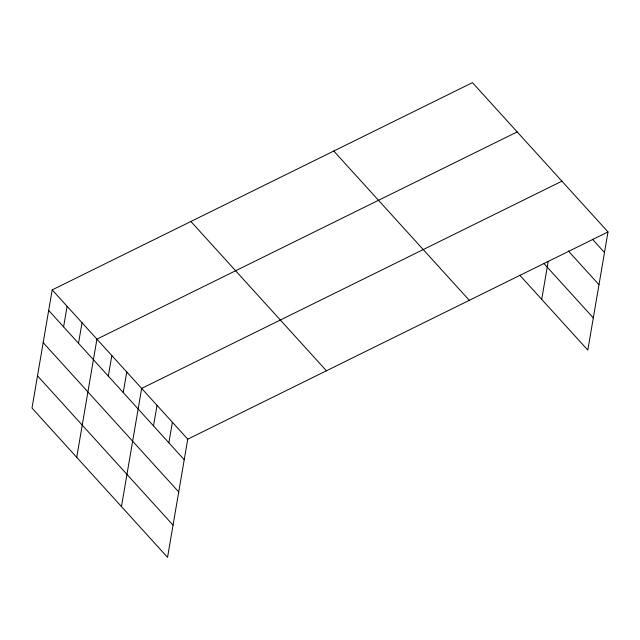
<?xml version="1.0" encoding="UTF-8"?>
<svg xmlns="http://www.w3.org/2000/svg" width="640" height="640" viewBox="0 0 640 640"><rect width="100%" height="100%" fill="white"/><g stroke="black" fill="none" stroke-linecap="round" stroke-linejoin="round"><path stroke-width="0.96" d="M52.2 289.88L32 408.064L167.544 557.352L187.744 439.168L52.2 289.88L472.456 82.648L608 231.936L587.8 350.12L519.672 275.088M63.6 326.848L67.112 306.296M78.512 343.272L82.024 322.72M76.728 457.328L96.928 339.144L517.184 131.912M108.328 376.12L111.84 355.568M123.24 392.544L126.752 371.992M121.456 506.592L141.664 388.408L561.912 181.176M153.512 425.88L157.024 405.328M168.872 442.8L172.384 422.248M541.712 299.36L548.224 261.288M187.744 439.168L608 231.936M592.464 239.248L604.488 252.488M568.256 250.872L598.976 284.712M543.976 263.576L593.304 317.904M333.768 151.032L469.32 300.328M190.888 221.488L326.432 370.784M48.688 310.432L184.232 459.72M43.184 342.648L178.728 491.944M37.504 375.84L173.048 525.136"/></g></svg>
